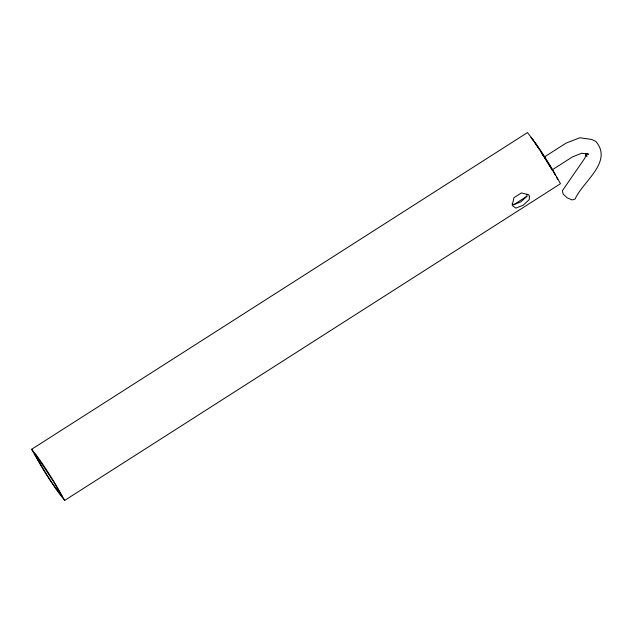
<?xml version="1.0" encoding="UTF-8"?>
<svg xmlns="http://www.w3.org/2000/svg" width="633" height="633" viewBox="0 0 633 633"><rect width="100%" height="100%" fill="white"/><g stroke="black" fill="none" stroke-linecap="round" stroke-linejoin="round"><path stroke-width="0.95" d="M527.036 194.26L526.957 196.214L520.951 201.8L513.592 204.752L512.05 203.834M585.873 154.555L584.995 157.941L562.381 190.723L563.172 194.054L567.223 197.868L572.169 199.933L575.112 199.039C582.51 181.766 613.393 161.898 595.851 141.46L591.768 139.458L579.812 137.757L566.052 143.129L544.435 156.944M31.65 449.272L527.471 132.574C540.147 148.32 550.686 166.012 560.474 183.728L64.653 500.426C51.977 484.68 41.438 466.988 31.65 449.272C44.326 465.026 54.865 482.71 64.653 500.426M552.656 169.573L572.643 156.794L581.751 153.241L588.571 154.215L586.933 153.408M513.719 204.712L526.87 196.317M530.937 137.48L531.665 138.16M531.973 138.825L533.01 140.17M532.139 138.825L533.572 140.843M540.297 150.733L555.513 175.119M540.345 150.82L552.854 170.665M585.446 153.906L586.894 156.454L586.807 155.394M554.263 173.157L555.212 174.819M556.629 177.303L557.736 179.495M542.109 153.859A19.67 0.76 57.4 0 1 543.122 155.425M544.665 157.831A19.67 0.76 57.4 0 1 545.662 159.397M546.667 160.988A19.67 0.76 57.4 0 1 547.719 162.673M549.254 165.158A19.67 0.76 57.4 0 1 550.196 166.708M551.042 168.117A19.67 0.76 57.4 0 1 552.126 169.953M529.37 196.649L529.259 199.593L523.238 205.171L515.887 208.13L512.192 205.448L513.956 197.686L521.37 192.946L528.864 194.798L529.37 196.649M35.844 454.858L34.38 453.505C42.553 468.293 51.344 483.05 61.915 496.193L54.367 482.908L35.844 454.858M536.42 144.862L534.046 141.507L539.814 149.997L536.42 144.862"/></g></svg>
